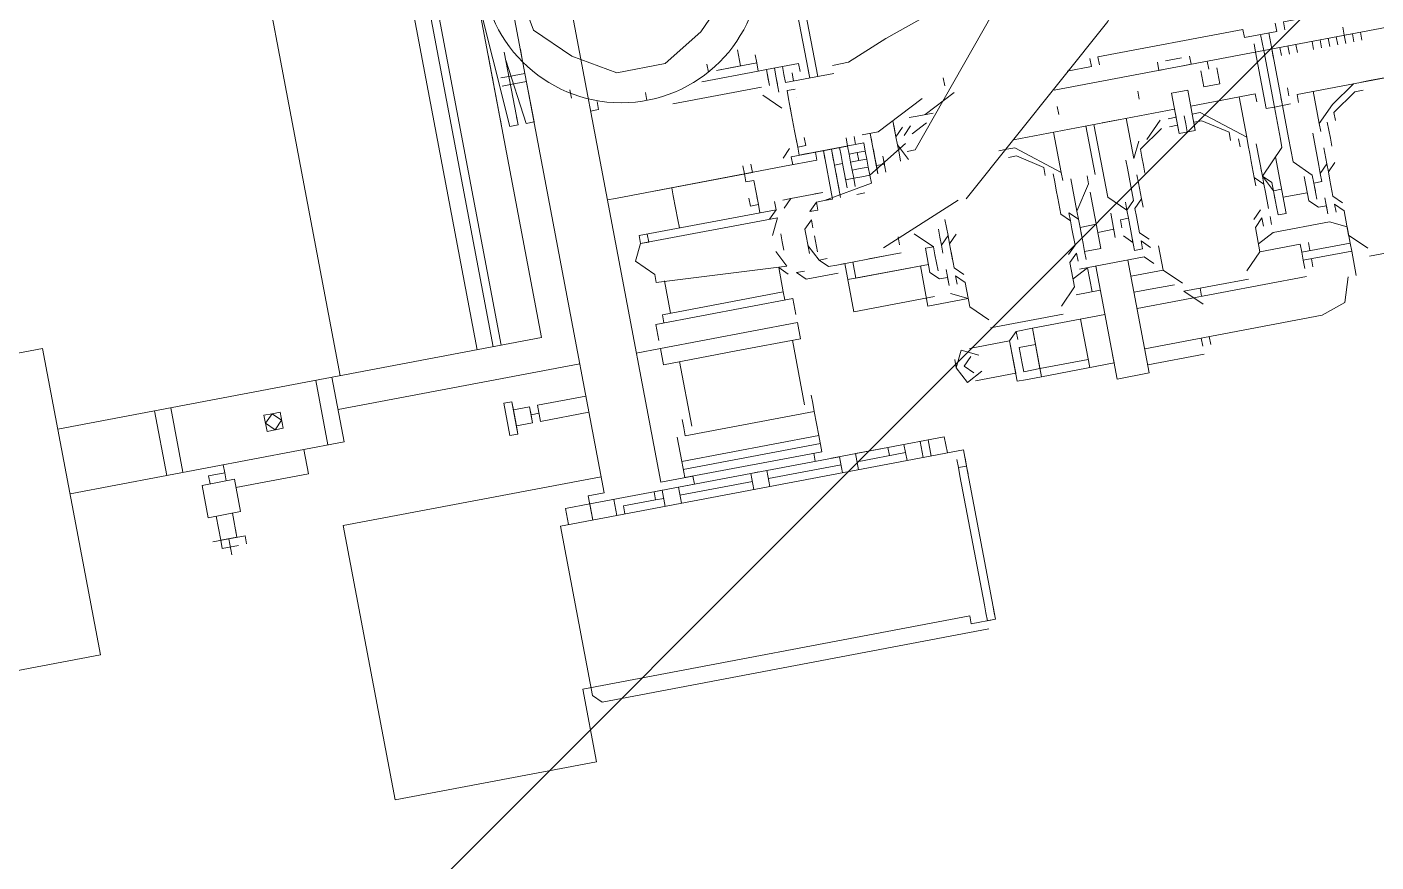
# Model space of a CAD drawing. Extents: x 407440 to 411585, y 6041728 to 6045069.
# Drawn here: x 410380.13 to 410389.57, y 6044200.46 to 6044206.3 of the extents above; entities that cross this region are included whole.
import ezdxf

# ---------------------------------------------------------------- set-up
doc = ezdxf.new("R2010")
doc.units = 0
doc.header["$LTSCALE"] = 5
doc.linetypes.add('foc-TIELINE', pattern=[1.875, 1.25, -0.625])
doc.layers.add('P-PROPOSED-EXISTING-H', color=59, linetype='Continuous')
doc.layers.add('T-TIE', color=201, linetype='foc-TIELINE')

# ---------------------------------------------------------------- blocks, each defined once
blk = doc.blocks.new('P-RIG-877')
at = {"layer": 'T-TIE', "linetype": 'ByBlock', "lineweight": 5}
for points in [[(10.7115, -22.1693), (10.7115, -21.8708), (10.7115, -21.4919), (10.7115, -21.3312), (10.7115, -20.849)], [(10.7919, -21.8363), (10.7804, -21.8363), (10.7804, -21.4001), (10.7804, -21.3542), (10.7919, -21.3542)], [(11.0215, -21.6756), (11.0215, -21.7789)], [(10.7804, -21.7445), (10.7804, -21.733), (10.7804, -21.7101)], [(10.723, -21.7445), (10.7115, -21.7445), (10.7115, -21.756), (10.7, -21.756)], [(10.723, -21.733), (10.7115, -21.733)], [(10.7919, -21.7445), (10.7919, -21.756), (10.8148, -21.7904), (10.8263, -21.7904)], [(10.723, -21.756), (10.7115, -21.756)], [(10.723, -21.7675), (10.7115, -21.7675)], [(10.7804, -21.756), (10.7804, -21.756)], [(10.8263, -21.8134), (10.8034, -21.7904), (10.7804, -21.756)], [(10.723, -21.7789), (10.7115, -21.7789)], [(11.01, -21.7789), (10.9871, -21.8019), (10.9526, -21.8019), (10.9411, -21.8134), (10.9526, -21.8134)], [(10.723, -21.7904), (10.7115, -21.7904)], [(10.8608, -21.8019), (10.8493, -21.8019), (10.8378, -21.8019), (10.8263, -21.8019)], [(10.9411, -21.8019), (10.9297, -21.8134), (10.9067, -21.8134), (10.8952, -21.8134), (10.8837, -21.8134), (10.8608, -21.8134)], [(10.8837, -21.8019), (10.8952, -21.8134)], [(10.9756, -21.9282), (10.9641, -21.9052), (10.9641, -21.8249), (10.9756, -21.8019), (10.9985, -21.8019), (10.9985, -21.8708), (10.9871, -21.8708), (10.9871, -21.9282)], [(10.9756, -21.8019), (10.9756, -21.8019)], [(10.9985, -21.8019), (11.01, -21.8019), (11.01, -21.8708), (10.9985, -21.8708)], [(11.01, -21.8019), (11.0445, -21.8019)], [(10.6771, -21.8363), (10.6886, -21.8363), (10.6771, -21.8363), (10.6771, -21.8134)], [(10.7804, -21.8134), (10.8263, -21.8134), (10.8378, -21.8134)], [(10.9297, -21.8363), (10.9067, -21.8363), (10.9067, -21.8249), (10.8952, -21.8249), (10.8837, -21.8249), (10.8378, -21.8249)], [(10.8837, -21.8134), (10.8952, -21.8249)], [(10.9297, -21.8249), (10.9526, -21.8249), (10.9411, -21.8249), (10.9411, -21.8363), (10.9297, -21.8478), (10.8952, -21.8478)], [(10.9756, -21.8134), (10.9756, -21.8134)], [(11.0445, -21.8134), (11.0789, -21.8249), (11.0904, -21.8593), (11.0904, -22.1119)], [(10.723, -21.8363), (10.7115, -21.8363)], [(10.9182, -21.8363), (10.9067, -21.8363), (10.8952, -21.8363), (10.8723, -21.8593), (10.8378, -21.8593), (10.7919, -21.8593), (10.7804, -21.8593)], [(10.6886, -22.1004), (10.6771, -22.1004), (10.6771, -21.8938), (10.6886, -21.8938), (10.6886, -21.8478), (10.6771, -21.8478)], [(10.723, -21.8593), (10.7115, -21.8593), (10.6886, -21.8593), (10.7115, -21.8593), (10.7919, -21.8593)], [(10.7, -21.8823), (10.7115, -21.8823), (10.7919, -21.8823), (10.7919, -21.8708), (10.7919, -21.8478)], [(10.723, -21.8478), (10.7115, -21.8478)], [(10.7804, -21.8478), (10.7689, -21.8478)], [(10.9182, -21.8478), (10.9182, -21.8823)], [(10.9985, -21.8593), (10.9871, -21.8593)], [(11.01, -21.8593), (11.0215, -21.8593)], [(10.7115, -21.8708), (10.6886, -21.8708), (10.7115, -21.8708)], [(10.7115, -21.8708), (10.6886, -21.8708), (10.7115, -21.8708)], [(10.7115, -21.8708), (10.7919, -21.8708), (10.7115, -21.8708)], [(10.8378, -21.9052), (10.8837, -21.9052), (10.8493, -21.8708), (10.8378, -21.8708), (10.7919, -21.8708)], [(11.0215, -21.8708), (11.01, -21.8708)], [(11.033, -22.1119), (11.033, -21.8708)], [(10.7804, -21.8938), (10.7689, -21.8938), (10.7689, -21.9856), (10.7804, -21.9856), (10.7804, -21.9741), (10.8263, -21.9167), (10.7689, -21.9167)], [(10.9182, -21.8938), (10.9067, -21.8938), (10.9297, -21.8938), (10.9411, -21.8938), (10.9411, -21.8823), (10.8608, -21.8823)], [(10.8723, -21.9052), (10.8837, -21.9052), (10.8952, -21.8938), (10.9067, -21.8938)], [(10.9067, -21.8823), (10.9067, -21.8938), (10.8837, -21.9052), (10.8952, -21.9052), (10.9067, -21.9052), (10.9297, -21.9052)], [(10.9067, -21.8938), (10.9067, -21.8938)], [(10.8263, -21.9167), (10.8378, -21.9167), (10.8493, -21.9167), (10.8608, -21.9167), (10.8837, -21.9167), (10.8952, -21.9167)], [(10.8952, -21.9052), (10.8837, -21.9167)], [(10.9411, -21.9282), (10.9297, -21.9167)], [(10.9526, -21.9052), (10.9411, -21.9052)], [(10.9526, -21.9167), (10.9411, -21.9167), (10.9526, -21.9282), (10.9871, -21.9282), (11.01, -21.9512)], [(10.8378, -21.9282), (10.8263, -21.9282)], [(10.9756, -21.9282), (10.9756, -21.9282)], [(10.723, -21.9512), (10.7115, -21.9512)], [(10.723, -21.9397), (10.746, -21.9397), (10.746, -21.9626), (10.723, -21.9626)], [(10.8263, -21.9397), (10.8148, -21.9397), (10.7919, -21.9741), (10.7919, -21.9856), (10.8034, -21.9856), (10.7919, -21.9856)], [(11.0445, -22.02), (11.0215, -22.043), (11.0215, -21.9971), (11.0215, -21.9512)], [(10.7, -21.9741), (10.7115, -21.9741), (10.7115, -21.9856)], [(10.7, -21.9856), (10.7, -22.0086)], [(10.7115, -22.0086), (10.7115, -22.02), (10.7, -22.02)], [(10.7689, -22.2382), (10.7689, -22.0086), (10.7804, -22.0086), (10.7804, -22.02)], [(10.7919, -21.9971), (10.8034, -21.9971), (10.7919, -21.9971), (10.8034, -21.9971), (10.7919, -21.9971), (10.8034, -21.9971), (10.7919, -21.9971), (10.8034, -21.9971), (10.7919, -21.9971), (10.7804, -21.9971)], [(10.7919, -22.0086), (10.8034, -22.0086), (10.7919, -22.0086), (10.7919, -22.02)], [(10.8034, -21.9971), (10.8034, -21.9971)], [(10.8034, -21.9971), (10.8034, -21.9971)], [(10.8034, -21.9971), (10.8034, -21.9971)], [(10.8034, -21.9971), (10.8034, -21.9971)], [(10.7804, -22.0315), (10.8034, -22.0545)], [(10.7919, -22.0315), (10.8148, -22.066), (10.8263, -22.066), (10.8378, -22.066), (10.8493, -22.066)], [(11.033, -22.02), (11.0215, -22.02)], [(11.1019, -22.02), (11.0904, -22.02)], [(11.1019, -22.0315), (11.0904, -22.0315)], [(11.1133, -22.1119), (11.1133, -22.0315)], [(10.9526, -22.066), (10.9871, -22.066), (11.01, -22.043)], [(10.8378, -22.3185), (10.6312, -22.0774), (10.5967, -22.0545)], [(10.746, -22.0545), (10.7345, -22.0545)], [(10.8034, -22.066), (10.8263, -22.0774), (10.7689, -22.0774)], [(10.9756, -22.066), (10.9756, -22.066)], [(10.9871, -22.1119), (10.9871, -22.066), (10.9871, -22.1119)], [(11.01, -22.1119), (11.01, -22.0889), (11.01, -22.0545)], [(10.7689, -22.1119), (10.7689, -22.0889)], [(10.9526, -22.0774), (10.9411, -22.0889), (10.9526, -22.0889), (10.9526, -22.1004), (10.9297, -22.1004), (10.9067, -22.1004), (10.9067, -22.1119), (10.9067, -22.1004), (10.8952, -22.1004), (10.8837, -22.0889), (10.8378, -22.0889), (10.8263, -22.0889)], [(10.8952, -22.0774), (10.8837, -22.0774), (10.8608, -22.0774), (10.8493, -22.0774)], [(10.8837, -22.0774), (10.8952, -22.0889), (10.9067, -22.0889), (10.9297, -22.0889), (10.9411, -22.0774)], [(10.9756, -22.0774), (10.9641, -22.0889), (10.9641, -22.1808)], [(10.8837, -22.1004), (10.8952, -22.1004), (10.8723, -22.1234), (10.7689, -22.1234)], [(10.9297, -22.1119), (10.9411, -22.1004), (10.9297, -22.1004)], [(10.6886, -22.1463), (10.6886, -22.1119), (10.6771, -22.1119)], [(10.9297, -22.1234), (10.8952, -22.1234)], [(10.9182, -22.1119), (10.9067, -22.1119)], [(10.9182, -22.1234), (10.9182, -22.1463)], [(10.9641, -22.1119), (11.1248, -22.1119), (11.1248, -22.1578), (10.9641, -22.1578), (11.1248, -22.1578)], [(10.8378, -22.1348), (10.7689, -22.1348)], [(10.5049, -22.1463), (10.5278, -22.1808), (10.7574, -22.3759), (10.7574, -22.3874)], [(10.9411, -22.1923), (10.9297, -22.1808), (10.9067, -22.1808), (10.8952, -22.1808), (10.8837, -22.1808), (10.8952, -22.1693), (10.8837, -22.1693), (10.8493, -22.1463), (10.8378, -22.1463)], [(10.8608, -22.1463), (10.9411, -22.1463), (10.9411, -22.1693), (10.9526, -22.1693)], [(10.9067, -22.1463), (10.9067, -22.1693), (10.9182, -22.1693)], [(10.9985, -22.1578), (10.9985, -22.1923)], [(11.033, -22.2841), (11.033, -22.2611), (11.1019, -22.2611), (11.1019, -22.1578), (11.0904, -22.1578)], [(11.033, -22.1578), (11.033, -22.2611), (11.0904, -22.2611), (11.0904, -22.2841), (11.0789, -22.2841), (11.0559, -22.2841), (11.0559, -22.2611)], [(10.746, -22.1693), (10.7345, -22.1693)], [(10.8378, -22.1808), (10.8263, -22.1808), (10.7689, -22.1808)], [(10.8263, -22.1808), (10.7804, -22.2382), (10.7804, -22.2497), (10.7804, -22.2611)], [(10.8952, -22.1808), (10.8837, -22.1923), (10.8608, -22.1923), (10.8493, -22.1923), (10.8378, -22.1923), (10.8263, -22.1923)], [(10.8837, -22.1693), (10.8378, -22.1693)], [(10.9411, -22.1693), (10.9297, -22.1693), (10.9067, -22.1693), (10.8952, -22.1693)], [(10.9526, -22.1808), (10.9411, -22.1808), (10.9526, -22.1923), (10.9871, -22.1923), (11.01, -22.2152)], [(10.9985, -22.1693), (10.9641, -22.1693), (10.9756, -22.1923)], [(10.9756, -22.1923), (10.9756, -22.1923)], [(11.033, -22.1923), (11.1019, -22.1923)], [(11.0904, -22.1923), (11.0904, -22.2611)], [(10.8263, -22.2037), (10.8148, -22.2037), (10.7919, -22.2382), (10.7919, -22.2497)], [(11.0215, -22.3185), (11.0215, -22.2152)], [(11.0904, -22.353), (11.0904, -22.2956), (11.0445, -22.2956), (11.1019, -22.2956), (11.1019, -22.2841), (11.1019, -22.2611)], [(11.0445, -22.2841), (11.033, -22.2841), (11.0445, -22.2956), (11.0445, -22.353)], [(10.6886, -22.3071), (10.7115, -22.353)], [(10.6197, -22.4678), (10.6197, -22.4448), (10.5967, -22.3874), (10.5738, -22.3185)], [(10.6771, -22.3185), (10.6656, -22.3185)], [(10.8837, -22.4448), (10.8378, -22.33)], [(11.01, -22.3185), (10.9871, -22.3415), (10.9526, -22.3415), (10.9411, -22.353), (10.9526, -22.353)], [(10.6886, -22.353), (10.723, -22.4219), (10.723, -22.4448)], [(10.7115, -22.3759), (10.7115, -22.3645), (10.7115, -22.3415)], [(10.723, -22.353), (10.7345, -22.3759)], [(10.8837, -22.353), (10.8608, -22.353)], [(10.9182, -22.353), (10.8952, -22.353), (10.8837, -22.353), (10.8952, -22.3645), (10.8837, -22.3645), (10.8723, -22.3645)], [(10.8837, -22.3415), (10.8952, -22.353)], [(10.9411, -22.3415), (10.9297, -22.353), (10.9067, -22.353)], [(10.9641, -22.3645), (10.9756, -22.3415), (10.9756, -22.3989), (10.9182, -22.3989)], [(10.9756, -22.3415), (10.9756, -22.3415)], [(11.0559, -22.3415), (11.0445, -22.3645), (11.0674, -22.3759), (11.0904, -22.3645), (11.0789, -22.3415)], [(11.0559, -22.353), (11.0674, -22.3645), (11.0789, -22.353)], [(10.9182, -22.3759), (10.9067, -22.3759), (10.8952, -22.3759), (10.8952, -22.3874), (10.9297, -22.3874), (10.9411, -22.3759), (10.9411, -22.3645), (10.9526, -22.3645), (10.9297, -22.3645)], [(10.8952, -22.3645), (10.9067, -22.3645)], [(10.7689, -22.3989), (10.7574, -22.3989), (10.746, -22.3989), (10.7345, -22.3989), (10.723, -22.3989), (10.7115, -22.3989), (10.7345, -22.3989), (10.723, -22.3874)], [(10.723, -22.3759), (10.7345, -22.3874)], [(10.7689, -22.3874), (10.746, -22.3989), (10.7574, -22.3989)], [(10.7919, -22.4448), (10.7804, -22.4448), (10.7919, -22.4448), (10.7804, -22.4448), (10.7919, -22.4448), (10.7804, -22.4448), (10.7919, -22.4448), (10.7804, -22.4448), (10.7804, -22.4563), (10.7804, -22.4678), (10.7919, -22.4678), (10.7804, -22.4678), (10.7689, -22.4678), (10.7689, -22.4563), (10.7689, -22.4678), (10.7574, -22.4678), (10.7689, -22.4678), (10.7804, -22.4678), (10.7804, -22.4563), (10.7804, -22.4448), (10.746, -22.3874)], [(10.7574, -22.3759), (10.7574, -22.3759)], [(10.8723, -22.3989), (10.8952, -22.3759)], [(10.9182, -22.5022), (10.8952, -22.5022), (10.9182, -22.5022), (10.9182, -22.3874), (10.9182, -22.4908), (10.8952, -22.4908)], [(10.9641, -22.3874), (10.9641, -22.5022), (10.8952, -22.5022)], [(10.9297, -22.3759), (10.9067, -22.3759)], [(11.0674, -22.3759), (11.0559, -22.3759)], [(11.1248, -22.8926), (11.1248, -23.26), (11.5152, -23.26), (11.5152, -22.9729), (11.4118, -22.9729), (11.4118, -22.4219), (11.4233, -22.4219), (11.4233, -22.3874), (11.4233, -22.3989), (11.4118, -22.3989), (11.4233, -22.3989), (11.4118, -22.3989), (11.4004, -22.3989)], [(11.4348, -22.3989), (11.4348, -22.95), (11.4233, -22.9615), (11.1822, -22.9615), (11.1822, -22.3874), (11.2052, -22.3874), (11.2052, -22.3989), (11.2167, -22.3989)], [(11.1937, -22.3874), (11.2052, -22.3874), (11.2167, -22.3874)], [(11.2052, -22.3874), (11.4233, -22.3874)], [(11.4118, -22.3874), (11.4004, -22.3874)], [(11.2052, -22.3989), (11.2052, -22.3989)], [(11.2052, -22.3989), (11.2052, -22.3989)], [(11.2167, -22.3989), (11.2167, -22.3989)], [(11.2167, -22.3989), (11.2167, -22.3989)], [(11.2167, -22.3989), (11.2167, -22.3989)], [(11.2167, -22.3989), (11.2167, -22.3989)], [(11.4004, -22.3989), (11.2167, -22.3989), (11.4004, -22.3989)], [(11.4118, -22.3989), (11.4118, -22.3989)], [(11.4118, -22.3989), (11.4118, -22.3989)], [(11.4118, -22.3989), (11.4118, -22.3989)], [(11.4118, -22.3989), (11.4118, -22.3989)], [(11.4118, -22.3989), (11.4118, -22.3989)], [(11.4118, -22.3989), (11.4118, -22.3989)], [(10.7345, -22.4333), (10.723, -22.4333), (10.7804, -22.4333), (10.7689, -22.4333), (10.7804, -22.4333), (10.7689, -22.4333), (10.7804, -22.4333), (10.7689, -22.4333), (10.7804, -22.4333), (10.7689, -22.4333), (10.7804, -22.4333), (10.7689, -22.4333), (10.7689, -22.4219), (10.7574, -22.4219), (10.7689, -22.4219), (10.7574, -22.4219), (10.7689, -22.4219), (10.7574, -22.4219), (10.7689, -22.4219), (10.7574, -22.4219), (10.7689, -22.4219), (10.7574, -22.4219), (10.7689, -22.4219), (10.7574, -22.4219)], [(10.7804, -22.4219), (10.7574, -22.4219), (10.7689, -22.4219), (10.7689, -22.4333)], [(10.8837, -22.4219), (10.8723, -22.4219)], [(10.8837, -22.4219), (10.8723, -22.4219)], [(10.8952, -22.4678), (10.8952, -22.4219)], [(10.8952, -22.4219), (10.8952, -22.4219)], [(10.8952, -22.4219), (10.8952, -22.4219)], [(10.8952, -22.4219), (10.8952, -22.4219)], [(10.8952, -22.4219), (10.8952, -22.4219)], [(10.8952, -22.4219), (10.8952, -22.4219)], [(10.8952, -22.4219), (10.8952, -22.4219)], [(11.1822, -22.4104), (11.1593, -22.4104), (11.1593, -22.5711)], [(10.7345, -22.4448), (10.746, -22.4448), (10.746, -22.4563), (10.746, -22.4678), (10.7345, -22.4678), (10.746, -22.4678), (10.7574, -22.4678), (10.746, -22.4678), (10.7574, -22.4678), (10.746, -22.4678), (10.7574, -22.4678), (10.746, -22.4678), (10.7574, -22.4678), (10.746, -22.4678), (10.746, -22.4563), (10.746, -22.4448), (10.7574, -22.4448), (10.746, -22.4448), (10.7574, -22.4448), (10.746, -22.4448), (10.7574, -22.4448), (10.746, -22.4448), (10.7345, -22.4448), (10.7345, -22.5367), (10.723, -22.5367), (10.7345, -22.5367)], [(10.7345, -22.4448), (10.7345, -22.4448)], [(10.7345, -22.4448), (10.7345, -22.4448)], [(10.7345, -22.4448), (10.7345, -22.4448)], [(10.7345, -22.4448), (10.7345, -22.4448)], [(10.7345, -22.4448), (10.7345, -22.4448)], [(10.7345, -22.4448), (10.7345, -22.4448)], [(10.7804, -22.4333), (10.7689, -22.4333), (10.7574, -22.4333), (10.746, -22.4333), (10.7574, -22.4333), (10.746, -22.4333), (10.7574, -22.4333), (10.746, -22.4333), (10.7574, -22.4333), (10.746, -22.4333), (10.7574, -22.4333), (10.746, -22.4333), (10.7574, -22.4333)], [(10.746, -22.4333), (10.746, -22.4333)], [(10.746, -22.4333), (10.746, -22.4333)], [(10.7689, -22.4448), (10.7574, -22.4448)], [(10.7574, -22.4448), (10.7574, -22.4448)], [(10.7574, -22.4448), (10.7574, -22.4448)], [(10.7689, -22.4448), (10.7574, -22.4448)], [(10.7574, -22.4448), (10.7574, -22.4448)], [(10.7574, -22.4448), (10.7574, -22.4448)], [(10.8034, -22.5137), (10.8034, -22.5022), (10.8034, -22.5137), (10.8034, -22.5252), (10.8148, -22.5367), (10.8034, -22.5252), (10.8034, -22.5137), (10.7919, -22.4448), (10.7804, -22.4448), (10.7689, -22.4448), (10.7689, -22.4563), (10.7689, -22.4448), (10.7804, -22.4448)], [(10.7689, -22.4448), (10.7689, -22.4448)], [(10.7689, -22.4448), (10.7689, -22.4448)], [(10.7689, -22.4448), (10.7689, -22.4448)], [(10.7689, -22.4448), (10.7689, -22.4448)], [(10.7689, -22.4448), (10.7689, -22.4448)], [(10.7689, -22.4448), (10.7689, -22.4448)], [(10.7804, -22.4448), (10.7804, -22.4448)], [(10.7804, -22.4448), (10.7804, -22.4448)], [(10.7804, -22.4448), (10.7804, -22.4448)], [(10.7804, -22.4448), (10.7804, -22.4448)], [(10.7919, -22.4448), (10.7919, -22.4448)], [(10.7919, -22.4448), (10.7919, -22.4448)], [(10.8952, -22.4448), (10.8952, -22.5137), (10.8952, -22.5252), (10.8952, -22.5137)], [(11.1822, -22.4333), (11.1593, -22.4333)], [(11.1822, -22.4448), (11.1593, -22.4448)], [(10.7345, -22.4563), (10.723, -22.4563)], [(10.6312, -22.5367), (10.6197, -22.5367), (10.6312, -22.5367), (10.6197, -22.5367), (10.6312, -22.5367), (10.6197, -22.5367), (10.6312, -22.5367), (10.6197, -22.5367), (10.6082, -22.5367), (10.6197, -22.5367), (10.6312, -22.5367), (10.6312, -22.4678)], [(10.7345, -22.5482), (10.746, -22.5482), (10.7345, -22.5482), (10.746, -22.5482), (10.7345, -22.5482), (10.7345, -22.4678), (10.723, -22.4678)], [(10.7345, -22.4678), (10.7345, -22.4678)], [(10.7345, -22.4678), (10.7345, -22.4678)], [(10.7919, -22.4793), (10.7574, -22.4793), (10.746, -22.4793), (10.7345, -22.4793), (10.746, -22.4793), (10.7345, -22.4793), (10.746, -22.4793), (10.7345, -22.4793), (10.7345, -22.4908), (10.7345, -22.4793), (10.746, -22.4793), (10.7345, -22.4793), (10.746, -22.4793), (10.7345, -22.4793), (10.746, -22.4793), (10.7345, -22.4793), (10.746, -22.4793)], [(10.7574, -22.4678), (10.7574, -22.4678)], [(10.7574, -22.4678), (10.7574, -22.4678)], [(10.7574, -22.4678), (10.7574, -22.4678)], [(10.7574, -22.4678), (10.7574, -22.4678)], [(10.7804, -22.4793), (10.7804, -22.4678), (10.7804, -22.4793), (10.7804, -22.4678), (10.7804, -22.4793), (10.7689, -22.4793)], [(10.7689, -22.4678), (10.7689, -22.4678)], [(10.7689, -22.4678), (10.7689, -22.4678)], [(10.7689, -22.4678), (10.7689, -22.4678)], [(10.7689, -22.4678), (10.7689, -22.4678)], [(10.7689, -22.4678), (10.7689, -22.4678)], [(10.7689, -22.4678), (10.7689, -22.4678)], [(10.7689, -22.4793), (10.7689, -22.4793)], [(10.7689, -22.4793), (10.7689, -22.4793)], [(10.7804, -22.4678), (10.7804, -22.4678)], [(10.7804, -22.4678), (10.7804, -22.4678)], [(10.7804, -22.4678), (10.7804, -22.4678)], [(10.7804, -22.4678), (10.7804, -22.4678)], [(10.7919, -22.4678), (10.7804, -22.4678)], [(10.7919, -22.4678), (10.7804, -22.4678)], [(10.7919, -22.4678), (10.7804, -22.4678)], [(10.7919, -22.4678), (10.7804, -22.4678)], [(10.7919, -22.4678), (10.7919, -22.4678)], [(10.7919, -22.4678), (10.7919, -22.4678)], [(10.8034, -22.4678), (10.8034, -22.4678)], [(10.8034, -22.4678), (10.8034, -22.4678)], [(11.1822, -22.4678), (11.1593, -22.4678)], [(11.1708, -22.4678), (11.1708, -22.5367)], [(10.6312, -22.4908), (10.5278, -22.4908)], [(10.6312, -22.5022), (10.5278, -22.5022), (10.6312, -22.5022)], [(10.6197, -22.5022), (10.6312, -22.5022)], [(10.6197, -22.5022), (10.6197, -22.5022)], [(10.6197, -22.5022), (10.6197, -22.5022)], [(10.746, -22.4908), (10.7574, -22.4908), (10.746, -22.4908), (10.7574, -22.4908), (10.746, -22.4908), (10.7574, -22.4908), (10.746, -22.4908), (10.7574, -22.4908), (10.746, -22.4908), (10.7574, -22.4908), (10.746, -22.4908), (10.7574, -22.4908), (10.746, -22.4908), (10.7345, -22.4908), (10.8034, -22.4908)], [(10.7345, -22.5022), (10.7345, -22.5022)], [(10.7345, -22.5022), (10.7345, -22.5022)], [(10.7689, -22.4908), (10.7689, -22.4908)], [(10.7689, -22.4908), (10.7689, -22.4908)], [(10.7689, -22.4908), (10.7689, -22.4908)], [(10.7689, -22.4908), (10.7689, -22.4908)], [(10.7804, -22.4908), (10.7804, -22.4908)], [(10.7804, -22.4908), (10.7804, -22.4908)], [(10.7804, -22.4908), (10.7804, -22.4908)], [(10.7804, -22.4908), (10.7804, -22.4908)], [(10.7804, -22.4908), (10.7804, -22.4908)], [(10.7804, -22.4908), (10.7804, -22.4908)], [(10.8952, -22.5022), (10.8952, -22.5022)], [(10.8952, -22.5022), (10.8952, -22.5022)], [(11.1708, -22.4908), (11.1593, -22.4908), (11.1593, -22.5367), (11.1822, -22.5367)], [(10.6082, -22.5137), (10.6197, -22.5137), (10.6082, -22.5137), (10.6197, -22.5137), (10.6082, -22.5137), (10.6197, -22.5137), (10.6082, -22.5137), (10.6082, -22.5596), (10.6197, -22.5596)], [(10.6197, -22.5137), (10.6197, -22.5137)], [(10.6197, -22.5137), (10.6197, -22.5137)], [(10.6197, -22.5137), (10.6197, -22.5137)], [(10.6197, -22.5137), (10.6197, -22.5137)], [(10.746, -22.8122), (10.746, -22.8007), (10.746, -22.5596), (10.746, -22.5137), (10.7345, -22.5137), (10.746, -22.5137), (10.7345, -22.5137), (10.746, -22.5137)], [(10.7345, -22.5137), (10.7345, -22.5137)], [(10.7345, -22.5137), (10.7345, -22.5137)], [(10.7919, -22.5596), (10.8034, -22.5711), (10.7919, -22.5596), (10.7919, -22.5711), (10.7919, -22.5596), (10.7919, -22.5137), (10.7919, -22.5252), (10.7919, -22.5137)], [(10.9067, -22.5596), (10.8952, -22.5711), (10.8952, -22.5596), (10.8952, -22.5711), (10.9067, -22.5596), (10.9067, -22.5137)], [(10.6312, -22.5252), (10.6197, -22.5252)], [(10.6312, -22.5252), (10.6197, -22.5252)], [(10.6312, -22.5252), (10.6197, -22.5252)], [(10.6312, -22.5252), (10.6197, -22.5252)], [(10.6312, -22.5252), (10.6197, -22.5252)], [(10.6312, -22.5252), (10.6197, -22.5252)], [(10.6312, -22.5252), (10.6197, -22.5252)], [(10.6312, -22.5252), (10.6197, -22.5252)], [(10.6312, -22.5252), (10.6197, -22.5252)], [(10.6312, -22.5252), (10.6197, -22.5252)], [(10.6312, -22.5252), (10.6197, -22.5252)], [(10.6312, -22.5252), (10.6197, -22.5252)], [(10.6312, -22.5252), (10.6197, -22.5252)], [(10.6312, -22.5252), (10.6197, -22.5252)], [(10.6312, -22.5252), (10.6197, -22.5252)], [(10.6312, -22.5252), (10.6197, -22.5252)], [(10.6312, -22.5252), (10.6197, -22.5252)], [(10.6312, -22.5252), (10.6197, -22.5252)], [(10.6312, -22.5252), (10.6197, -22.5252)], [(10.6197, -22.5367), (10.6197, -22.5367)], [(10.6197, -22.5367), (10.6197, -22.5367)], [(10.6426, -22.5252), (10.6426, -22.5367), (10.6541, -22.5367), (10.6426, -22.5367)], [(10.6426, -22.5367), (10.6426, -22.5367)], [(10.6426, -22.5367), (10.6426, -22.5367)], [(10.6426, -22.5367), (10.6426, -22.5367)], [(10.6426, -22.5367), (10.6426, -22.5367)], [(10.6541, -22.5252), (10.6541, -22.5252)], [(10.6541, -22.5252), (10.6541, -22.5252)], [(10.6541, -22.5367), (10.6771, -22.5367), (10.6656, -22.5367)], [(10.6541, -22.5367), (10.6541, -22.5367)], [(10.6541, -22.5367), (10.6541, -22.5367)], [(10.6541, -22.5367), (10.6541, -22.5367)], [(10.6541, -22.5367), (10.6541, -22.5367)], [(10.7345, -22.5252), (10.7345, -22.5367), (10.723, -22.5367), (10.7, -22.5367), (10.6771, -22.5367)], [(10.7115, -22.5252), (10.723, -22.5252), (10.7115, -22.5252), (10.723, -22.5252), (10.7115, -22.5252), (10.723, -22.5252), (10.7115, -22.5252), (10.723, -22.5252), (10.7115, -22.5252), (10.723, -22.5252), (10.7115, -22.5252), (10.723, -22.5252), (10.7115, -22.5252), (10.723, -22.5252), (10.7115, -22.5252), (10.723, -22.5252), (10.7115, -22.5252), (10.723, -22.5252), (10.7115, -22.5252), (10.723, -22.5252), (10.723, -22.5367), (10.7115, -22.5367)], [(10.6082, -22.5596), (10.6197, -22.5596), (10.6082, -22.5596), (10.6197, -22.5596), (10.6082, -22.5596), (10.6197, -22.5596), (10.6312, -22.5596), (10.6082, -22.5596), (10.6082, -22.5711), (10.6082, -22.6515)], [(10.6312, -22.5482), (10.6197, -22.5482), (10.6426, -22.5482)], [(10.6197, -22.5482), (10.6197, -22.5482)], [(10.6197, -22.5482), (10.6197, -22.5482)], [(10.6197, -22.5482), (10.6197, -22.5482)], [(10.6197, -22.5482), (10.6197, -22.5482)], [(10.6197, -22.5482), (10.6197, -22.5482)], [(10.6197, -22.5482), (10.6197, -22.5482)], [(10.6197, -22.5596), (10.6197, -22.5596)], [(10.6197, -22.5596), (10.6197, -22.5596)], [(10.6197, -22.5596), (10.6197, -22.5596)], [(10.6197, -22.5596), (10.6197, -22.5596)], [(10.6656, -22.5482), (10.6426, -22.5711)], [(10.7345, -22.5596), (10.723, -22.5482)], [(10.7345, -22.5482), (10.7345, -22.5482)], [(10.7345, -22.5482), (10.7345, -22.5482)], [(11.1822, -22.5596), (11.1593, -22.5596), (11.1593, -22.663), (11.1822, -22.663)], [(11.1708, -22.5596), (11.1708, -22.663)], [(10.5967, -22.6285), (10.5967, -22.5711), (10.5967, -22.6285), (10.5967, -22.5941), (10.5738, -22.5941)], [(10.6082, -22.5711), (10.5967, -22.5711), (10.5852, -22.5711)], [(10.6312, -22.6974), (10.6312, -22.5711)], [(10.7919, -22.5826), (10.8034, -22.5826), (10.8034, -22.7778), (10.8148, -22.7778), (10.8034, -22.7778)], [(10.8837, -22.5826), (10.8608, -22.5941), (10.8837, -22.5826), (10.8723, -22.7663), (10.8608, -22.7663), (10.8378, -22.7892), (10.8148, -22.7778), (10.8148, -22.7663), (10.8034, -22.7663), (10.8148, -22.7663)], [(10.8148, -22.5826), (10.8148, -22.7778), (10.8148, -22.5826)], [(10.9182, -22.5941), (10.8837, -22.5941), (10.8952, -22.5826), (10.8837, -22.5941)], [(10.9297, -22.7663), (10.9182, -22.7663), (10.9182, -22.5941), (10.9297, -22.5941)], [(10.9526, -22.5826), (10.9297, -22.5826), (10.9297, -22.7778), (10.9526, -22.7778)], [(11.0789, -22.5941), (10.9871, -22.5941)], [(11.0674, -22.5826), (11.0789, -22.5826), (11.0904, -22.5826), (11.0904, -22.7663), (11.0789, -22.7663), (11.0674, -22.7663)], [(11.1248, -22.5826), (11.0904, -22.5826)], [(11.1363, -22.5826), (11.1363, -22.7778)], [(11.1593, -22.5941), (11.1478, -22.5941)], [(10.746, -22.7433), (10.746, -22.6056), (10.7345, -22.6056)], [(10.7804, -22.617), (10.7919, -22.617), (10.7919, -22.6056), (10.7574, -22.6056), (10.7574, -22.617), (10.746, -22.617), (10.7345, -22.617)], [(10.8034, -22.6056), (10.7919, -22.6056), (10.7804, -22.6056)], [(10.5967, -22.64), (10.5852, -22.64)], [(11.1593, -22.663), (11.1593, -22.6859), (11.1593, -22.6744), (11.1593, -22.6859), (11.1822, -22.6859)], [(11.1593, -22.6859), (11.1593, -22.7892), (11.1822, -22.7892)], [(11.1708, -22.6859), (11.1708, -22.7892)], [(10.8034, -22.7204), (10.7919, -22.7204), (10.7574, -22.7204), (10.746, -22.7204)], [(10.6197, -22.7318), (10.6082, -22.7318)], [(11.1478, -22.7663), (11.1478, -22.8122), (9.7127, -22.8122), (9.7127, -22.7663)], [(10.9182, -22.7548), (10.8723, -22.7548)], [(11.0789, -22.7548), (10.9871, -22.7548)], [(11.1593, -22.7663), (11.1478, -22.7663), (11.1593, -22.7663)], [(11.1593, -22.7663), (11.1593, -22.9155)], [(10.9641, -22.7778), (10.9641, -22.8122)], [(11.1248, -22.7778), (11.0904, -22.7778)], [(10.6082, -22.8007), (10.6197, -22.8007), (10.6197, -22.8122)], [(11.1822, -22.8122), (11.1593, -22.8122), (11.1593, -22.8237), (11.1708, -22.8237), (11.1708, -22.8122)], [(11.1822, -22.8696), (11.1708, -22.8696), (11.1708, -22.8237)], [(10.5967, -22.8352), (10.5852, -22.8352)], [(11.1822, -22.8811), (11.1593, -22.8811)], [(11.1822, -22.95), (11.1593, -22.95), (11.1593, -22.9155), (11.1822, -22.9155), (11.1478, -22.9155), (11.1478, -22.8926), (9.7127, -22.8926), (9.7127, -22.9155), (9.7012, -22.9155), (9.7012, -22.95), (9.6783, -22.95)], [(10.5278, -22.8926), (10.5163, -22.8926)], [(10.5508, -22.8926), (10.6197, -22.8926), (10.5508, -22.8926)], [(10.5508, -22.927), (10.5508, -22.9155), (10.5508, -22.8926)], [(10.5623, -22.927), (10.5623, -22.9155), (10.5623, -22.8926)], [(10.6197, -22.9041), (10.6197, -22.8926), (10.6197, -22.9041)], [(10.9641, -22.8926), (10.9641, -23.237)], [(11.01, -22.9615), (11.01, -22.8926)], [(11.033, -22.9615), (11.033, -22.8926)], [(10.5163, -22.9155), (10.6197, -22.9155), (10.6082, -22.9155)], [(10.5278, -22.9155), (10.6197, -22.9041)], [(10.6197, -22.927), (10.6197, -22.9155), (10.6197, -22.927)], [(10.9182, -23.6273), (10.9182, -22.9385), (9.9423, -22.9385), (9.9423, -25.0969), (10.9182, -25.0969), (10.9182, -24.7065)], [(10.4245, -22.9385), (10.6197, -22.927)], [(10.5163, -22.9385), (10.6197, -22.9385), (10.6082, -22.9385)], [(10.5623, -22.9385), (10.5508, -22.9385), (10.5393, -22.9385)], [(11.033, -22.9615), (11.01, -22.9615), (11.033, -22.9615)], [(11.0215, -22.9729), (11.01, -22.9729)], [(11.033, -22.9729), (11.0215, -22.9729), (11.033, -22.9729)], [(10.9182, -22.9959), (9.9423, -22.9959)], [(10.9182, -23.0074), (9.9423, -23.0074)], [(11.0445, -22.9959), (11.0445, -23.0074), (10.9985, -23.0074), (10.9985, -22.9959)], [(11.033, -22.9959), (11.01, -22.9959)], [(10.9182, -23.0303), (9.9423, -23.0303)], [(10.9182, -23.2255), (9.9423, -23.2255)], [(10.9182, -23.237), (11.01, -23.237), (11.01, -23.6273)], [(11.01, -23.26), (10.9182, -23.26)], [(11.01, -23.2944), (11.0445, -23.2944), (11.0445, -23.3977)], [(11.033, -23.4092), (11.0215, -23.4092), (11.01, -23.4092)], [(11.1133, -23.4092), (11.0789, -23.4092)], [(11.1019, -23.4092), (11.1133, -23.4092), (11.1133, -23.4322), (11.1248, -23.4322), (11.1248, -23.4092)], [(11.1248, -23.3977), (11.1133, -23.3977), (11.1133, -23.4207), (11.1133, -23.4437)], [(11.1363, -23.4207), (11.1133, -23.4207)], [(11.033, -23.4322), (11.0215, -23.4322)], [(11.1133, -23.4322), (11.0789, -23.4322)], [(11.01, -23.4666), (10.9182, -23.4666)], [(11.01, -23.4896), (10.9182, -23.4896)]]:
    blk.add_lwpolyline(points, dxfattribs=at)
for points in [[(10.7115, -21.8019), (10.723, -21.8019)], [(10.7115, -21.8249), (10.723, -21.8249)], [(10.746, -21.9856), (10.746, -22.0086), (10.8034, -22.0086), (10.8034, -21.9856)], [(11.4118, -22.3874), (11.4233, -22.3874)], [(11.1937, -22.3989), (11.2052, -22.3989)], [(10.8723, -22.4219), (10.8837, -22.4219)], [(10.8723, -22.4219), (10.8837, -22.4219)], [(10.746, -22.4448), (10.7574, -22.4448)], [(10.7574, -22.4448), (10.7574, -22.4563), (10.7574, -22.4678), (10.7574, -22.4563)], [(10.746, -22.4563), (10.7574, -22.4563)], [(10.8034, -22.4678), (10.8034, -22.4563)], [(10.7574, -22.4793), (10.7574, -22.4908)], [(10.7804, -22.4678), (10.7919, -22.4678)], [(10.7804, -22.4678), (10.7919, -22.4678)], [(10.7345, -22.5022), (10.8034, -22.5022)], [(10.7345, -22.5022), (10.746, -22.5022)], [(10.7804, -22.4908), (10.7689, -22.4908)], [(10.7919, -22.4908), (10.7804, -22.4908), (10.7689, -22.4908), (10.7804, -22.4908)], [(10.8952, -22.5252), (10.8952, -22.5137), (10.8952, -22.5022), (10.8952, -22.5137), (10.8952, -22.5252), (10.8837, -22.5367), (10.8608, -22.5482), (10.8837, -22.5367), (10.8837, -22.5252), (10.8837, -22.5367), (10.8608, -22.5482), (10.8837, -22.5367)], [(10.6197, -22.5252), (10.6312, -22.5252)], [(10.6197, -22.5252), (10.6312, -22.5252)], [(10.8148, -22.5367), (10.8148, -22.5252), (10.8034, -22.5252), (10.8148, -22.5252)], [(10.8723, -22.5482), (10.8493, -22.5482), (10.8378, -22.5482), (10.8263, -22.5367), (10.8378, -22.5367), (10.8263, -22.5367), (10.8378, -22.5482), (10.8493, -22.5482)], [(10.8723, -22.5367), (10.8493, -22.5367)], [(10.6082, -22.5482), (10.6197, -22.5482)], [(10.6082, -22.5482), (10.6197, -22.5482)], [(10.8493, -22.5482), (10.8378, -22.5482)], [(10.4245, -22.5826), (10.3556, -22.5941), (10.3097, -22.64), (10.2753, -22.6974), (10.2753, -22.7663), (10.3097, -22.8237), (10.3556, -22.8696), (10.4245, -22.8811), (10.4934, -22.8696), (10.5393, -22.8237), (10.5738, -22.7663), (10.5738, -22.6974), (10.5393, -22.64), (10.4934, -22.5941)], [(10.8148, -22.5941), (10.8034, -22.5826)], [(10.8378, -22.5941), (10.8148, -22.5826)], [(10.8608, -22.5826), (10.8493, -22.5826), (10.8378, -22.5826), (10.8493, -22.5826)], [(10.9871, -22.6744), (10.9871, -22.7778), (10.9641, -22.7778), (10.9641, -22.5826), (10.9871, -22.5826)], [(11.1478, -22.5826), (11.1478, -22.7778), (11.1248, -22.7778), (11.1248, -22.5826)], [(10.6082, -22.8926), (10.6197, -22.8926)], [(10.9985, -22.9959), (11.01, -22.9959), (11.01, -22.9729), (11.0215, -22.9729), (11.01, -22.9729), (11.033, -22.9729), (11.0215, -22.9729), (11.0215, -22.9615), (11.0215, -22.9729), (11.01, -22.9729), (11.0215, -22.9729), (11.01, -22.9729), (11.0215, -22.9729), (11.033, -22.9729), (11.033, -22.9959), (11.0445, -22.9959)], [(10.9756, -23.3403), (10.9526, -23.3403), (10.9526, -23.3288), (10.9526, -23.3174), (10.9756, -23.3174), (10.9756, -23.3288)], [(10.9641, -23.3174), (10.9526, -23.3288), (10.9641, -23.3403), (10.9756, -23.3288)], [(10.9641, -23.3174), (10.9526, -23.3288), (10.9641, -23.3403), (10.9756, -23.3288)], [(11.0215, -23.4322), (11.0215, -23.4092)], [(11.033, -23.3977), (11.033, -23.4437), (11.0789, -23.4437), (11.0789, -23.3977)]]:
    blk.add_lwpolyline(points, close=True, dxfattribs=at)
at = {"layer": 'T-TIE', "linetype": 'ByBlock', "lineweight": 18}
blk.add_lwpolyline([(11.2396, -23.6273), (10.8034, -23.6273), (10.8034, -24.7065), (11.2396, -24.7065)], close=True, dxfattribs=at)
at = {"layer": 'T-TIE', "linetype": 'ByBlock', "lineweight": 5}
blk.add_circle((10.4246, -22.7317), 0.195, dxfattribs=at)

msp = doc.modelspace()

# ---------------------------------------------------------------- hatches: boundary and pattern name
at = {"layer": 'P-PROPOSED-EXISTING-H'}
h = msp.add_hatch(dxfattribs=at)
h.set_pattern_fill('ANSI31', color=256, scale=3.498392, style=0)
h.set_pattern_definition([(45, (-102.852, 2739.382), (-7.854113246, 7.854113246), [])])
edge = h.paths.add_edge_path()
edge.add_line((410849.5655, 6043843.7666), (410381.5806, 6043755.2579))
edge.add_line((410381.5806, 6043755.2579), (409934.7116, 6043670.7427))
edge.add_line((409934.7116, 6043670.7427), (409814.1057, 6044308.4396))
edge.add_line((409814.1057, 6044308.4396), (410263.9451, 6044377.3752))
edge.add_line((410263.9451, 6044377.3752), (410794.8504, 6044458.7336))
edge.add_line((410794.8504, 6044458.7336), (411169.2731, 6044565.4105))
edge.add_line((411169.2731, 6044565.4105), (411290.0016, 6043927.0651))
edge.add_line((411290.0016, 6043927.0651), (411039.0674, 6043879.6066))
edge.add_arc((410922.4027, 6043977.5543), 152.33, 241.435078, 319.984322, ccw=False)

# ---------------------------------------------------------------- block references
at = {"layer": 'T-TIE', "linetype": 'ByBlock', "xscale": 4.999999999955019, "yscale": 4.999999999955019, "zscale": 4.999999999955019, "rotation": 280.7096999997605}
msp.add_blockref('P-RIG-877', (410486.2804, 6044279.077), dxfattribs=at)

doc.saveas('drawing.dxf')
